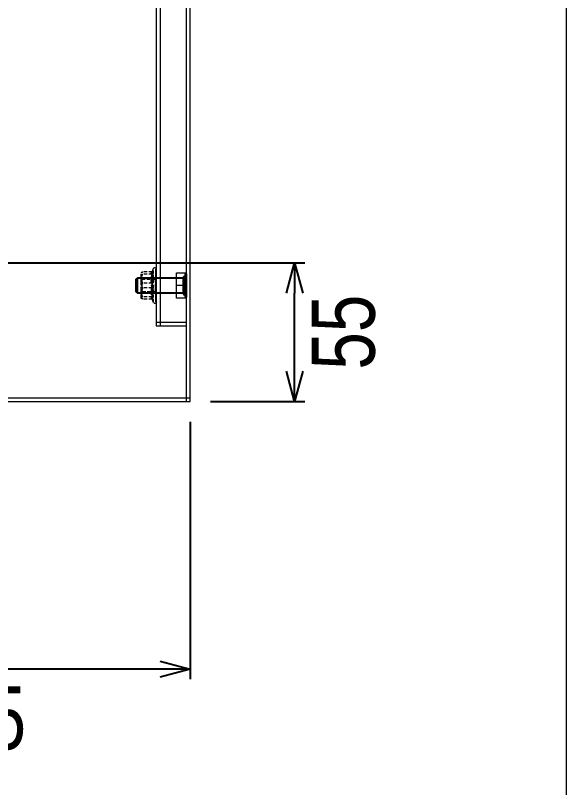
# Model space of a CAD drawing. Header units: millimetres. Extents: x 2056 to 4627, y 1370 to 3195.
# Drawn here: x 4371.1 to 4589.9, y 2259.6 to 2565.9 of the extents above; entities that cross this region are included whole.
import ezdxf

# ---------------------------------------------------------------- set-up
doc = ezdxf.new("R2010")
doc.units = ezdxf.units.MM
doc.linetypes.add('HIDDEN', pattern=[1.905, 1.27, -0.635])
for name, color, linetype in [('BUSBAR', 3, 'Continuous'), ('FRAME070', 5, 'Continuous'), ('GR1-1', 3, 'Continuous')]:
    doc.layers.add(name, color=color, linetype=linetype)
doc.styles.add('TAMCO', font='cordia.shx', dxfattribs={"width": 0.8, "height": 25})
doc.dimstyles.new('TAMCO', dxfattribs={"dimtxt": 25, "dimasz": 12, "dimexe": 4, "dimexo": 8, "dimgap": 7, "dimtad": 2, "dimdec": 1, "dimdsep": 46, "dimtxsty": 'TAMCO', "dimblk": 'OPEN30', "dimcen": 2.5, "dimclrd": 4, "dimclre": 4, "dimclrt": 3, "dimadec": 0, "dimazin": 0, "dimtfac": 1, "dimtdec": 1, "dimtmove": 0, "dimatfit": 3, "dimldrblk": 'OPEN30', "dimfxl": 1, "dimarcsym": 0})

# ---------------------------------------------------------------- blocks, each defined once
blk = doc.blocks.new('A$C310157CF')
at = {"color": 7, "linetype": 'HIDDEN', "lineweight": 0}
for p, q in [((-5.41, 1.72), (-5.41, 5.4)), ((-3.18, 6), (-5, 6)), ((-4.46, 1.72), (-4.46, 5.4)), ((1.76, 6), (-3.18, 6)), ((2.5, 5.65), (-2.5, 5.65)), ((-0.95, 1.72), (-0.95, 5.4)), ((0.95, 1.72), (0.95, 5.4)), ((4.93, 6), (1.76, 6)), ((4.46, 1.72), (4.46, 5.4)), ((5.41, 1.72), (5.41, 5.4)), ((6.71, 1.1), (-6.72, 1.1)), ((-2.5, 0.38), (0.88, 0.38)), ((0.88, 0.38), (2.5, 0.38))]:
    blk.add_line(p, q, dxfattribs=at)
blk.add_line((6.53, 0), (-6.53, 0))
for centre, start, end in [((-6.53, 0.57), 110, 270), ((6.53, 0.57), 270, 70)]:
    blk.add_arc(centre, 0.567, start, end, dxfattribs=at)
for points, knots in [([(-3.18, 6), (-3.79, 5.92), (-4.55, 5.82), (-5.26, 5.47), (-5.41, 5.4)], [0, 0, 0, 0, 0.801462, 1, 1, 1, 1]), ([(-5.41, 5.4), (-5.27, 5.68), (-5.11, 5.99), (-4.95, 6), (-4.93, 6)], [0, 0, 0, 0, 0.896037, 1, 1, 1, 1]), ([(-1.76, 6), (-1.89, 6), (-2.78, 5.98), (-3.7, 5.71), (-4.43, 5.41), (-4.46, 5.4)], [0, 0, 0, 0, 0.148486, 0.965571, 1, 1, 1, 1]), ([(-0.95, 5.4), (-1.6, 5.68), (-2.34, 5.99), (-3.1, 6), (-3.18, 6)], [0, 0, 0, 0, 0.896037, 1, 1, 1, 1]), ([(0.95, 5.4), (0.72, 5.49), (-0.15, 5.84), (-1.07, 5.93), (-1.76, 6)], [0, 0, 0, 0, 0.263253, 1, 1, 1, 1]), ([(1.76, 6), (1.62, 6), (0.73, 5.98), (-0.18, 5.71), (-0.92, 5.41), (-0.95, 5.4)], [0, 0, 0, 0, 0.148486, 0.965571, 1, 1, 1, 1]), ([(0.95, 5.4), (1.6, 5.68), (2.34, 5.99), (3.1, 6), (3.18, 6)], [0, 0, 0, 0, 0.896035, 1, 1, 1, 1]), ([(4.46, 5.4), (4.23, 5.49), (3.36, 5.84), (2.44, 5.93), (1.76, 6)], [0, 0, 0, 0, 0.263254, 1, 1, 1, 1]), ([(3.18, 6), (3.79, 5.92), (4.55, 5.82), (5.26, 5.47), (5.41, 5.4)], [0, 0, 0, 0, 0.801465, 1, 1, 1, 1]), ([(4.93, 6), (4.8, 5.92), (4.64, 5.82), (4.49, 5.47), (4.46, 5.4)], [0, 0, 0, 0, 0.801461, 1, 1, 1, 1]), ([(5.41, 5.4), (5.27, 5.68), (5.11, 5.99), (4.95, 6), (4.93, 6)], [0, 0, 0, 0, 0.896037, 1, 1, 1, 1]), ([(-5.68, 1.34), (-5.68, 1.34), (-5.64, 1.36), (-5.56, 1.4), (-5.48, 1.49), (-5.42, 1.6), (-5.41, 1.68), (-5.41, 1.72)], [0, 0, 0, 0, 0.007907, 0.267532, 0.528602, 0.763814, 1, 1, 1, 1]), ([(-1, 1.34), (-1.18, 1.38), (-2.09, 1.59), (-3.66, 1.74), (-5.04, 1.47), (-5.68, 1.34)], [0, 0, 0, 0, 0.118083, 0.592258, 1, 1, 1, 1]), ([(-5.49, 1.48), (-5.35, 1.57), (-5.07, 1.74), (-4.81, 1.47), (-4.68, 1.34)], [0, 0, 0, 0, 0.500552, 1, 1, 1, 1]), ([(-5.41, 1.72), (-4.67, 1.85), (-3.19, 2.11), (-1.7, 1.85), (-0.95, 1.72)], [0, 0, 0, 0, 0.492149, 1, 1, 1, 1]), ([(-4.46, 1.72), (-4.61, 1.85), (-4.93, 2.11), (-5.25, 1.85), (-5.41, 1.72)], [0, 0, 0, 0, 0.492148, 1, 1, 1, 1]), ([(-4.46, 1.72), (-4.46, 1.68), (-4.47, 1.6), (-4.52, 1.49), (-4.59, 1.4), (-4.65, 1.36), (-4.68, 1.34), (-4.68, 1.34)], [0, 0, 0, 0, 0.236185, 0.471405, 0.732466, 0.992087, 1, 1, 1, 1]), ([(-4.68, 1.34), (-4.46, 1.38), (-3.35, 1.59), (-1.43, 1.74), (0.23, 1.47), (1, 1.34)], [0, 0, 0, 0, 0.118083, 0.592258, 1, 1, 1, 1]), ([(0.95, 1.72), (0.06, 1.85), (-1.74, 2.11), (-3.54, 1.85), (-4.46, 1.72)], [0, 0, 0, 0, 0.492148, 1, 1, 1, 1]), ([(-1, 1.34), (-0.99, 1.34), (-0.99, 1.36), (-0.97, 1.4), (-0.96, 1.49), (-0.95, 1.6), (-0.95, 1.68), (-0.95, 1.72)], [0, 0, 0, 0, 0.007908, 0.267532, 0.528599, 0.763814, 1, 1, 1, 1]), ([(4.68, 1.34), (4.46, 1.38), (3.35, 1.59), (1.43, 1.74), (-0.23, 1.47), (-1, 1.34)], [0, 0, 0, 0, 0.118084, 0.592258, 1, 1, 1, 1]), ([(-0.95, 1.72), (-0.06, 1.85), (1.74, 2.11), (3.54, 1.85), (4.46, 1.72)], [0, 0, 0, 0, 0.492149, 1, 1, 1, 1]), ([(5.41, 1.72), (4.67, 1.85), (3.19, 2.11), (1.7, 1.85), (0.95, 1.72)], [0, 0, 0, 0, 0.492147, 1, 1, 1, 1]), ([(0.95, 1.72), (0.95, 1.68), (0.95, 1.6), (0.96, 1.49), (0.97, 1.4), (0.99, 1.36), (0.99, 1.34), (1, 1.34)], [0, 0, 0, 0, 0.236186, 0.471401, 0.732468, 0.992092, 1, 1, 1, 1]), ([(1, 1.34), (1.18, 1.38), (2.09, 1.59), (3.66, 1.74), (5.04, 1.47), (5.68, 1.34)], [0, 0, 0, 0, 0.118083, 0.592257, 1, 1, 1, 1]), ([(4.46, 1.72), (4.61, 1.85), (4.93, 2.11), (5.25, 1.85), (5.41, 1.72)], [0, 0, 0, 0, 0.492148, 1, 1, 1, 1]), ([(4.68, 1.34), (4.68, 1.34), (4.65, 1.36), (4.59, 1.4), (4.52, 1.49), (4.47, 1.6), (4.46, 1.68), (4.46, 1.72)], [0, 0, 0, 0, 0.007913, 0.267525, 0.5286, 0.763814, 1, 1, 1, 1]), ([(5.68, 1.34), (5.64, 1.38), (5.43, 1.59), (5.09, 1.74), (4.81, 1.47), (4.68, 1.34)], [0, 0, 0, 0, 0.118084, 0.592259, 1, 1, 1, 1]), ([(5.3, 1.62), (5.3, 1.62), (5.32, 1.63), (5.39, 1.6), (5.49, 1.47), (5.51, 1.45)], [0, 0, 0, 0, 0.006763, 0.854115, 1, 1, 1, 1]), ([(5.41, 1.72), (5.41, 1.68), (5.42, 1.6), (5.48, 1.49), (5.56, 1.4), (5.64, 1.36), (5.68, 1.34), (5.68, 1.34)], [0, 0, 0, 0, 0.236186, 0.471402, 0.732454, 0.992093, 1, 1, 1, 1])]:
    blk.add_open_spline(points, degree=3, knots=knots, dxfattribs=at)
for points in [[(-3, 6), (-2.5, 5.65)], [(-2.5, 5.65), (-2.5, 0.38)], [(2.5, 5.65), (3, 6)], [(2.5, 0.38), (2.5, 5.65)], [(-5.34, 1.61), (-6.73, 1.1)], [(-5.52, 1.43), (-5.48, 1.47)], [(-5.35, 1.6), (-5.33, 1.6)], [(-2.5, 0.38), (-3, 0.03)], [(-3, 0.03), (-3, 0)], [(3, 0.03), (2.5, 0.38)], [(3, 0), (3, 0.03)], [(6.73, 1.1), (5.34, 1.61)], [(5.51, 1.45), (5.52, 1.43)]]:
    blk.add_open_spline(points, degree=1, dxfattribs=at)
blk = doc.blocks.new('A$C1D0F77C0')
for p, q in [((2.41, 0), (-2.41, 0)), ((0.75, -0.59), (-3, -0.59)), ((3, -0.59), (0.75, -0.59))]:
    blk.add_line(p, q)
at = {"color": 0, "linetype": 'ByBlock', "lineweight": -2}
for p, q in [((0.96, -19.4), (-3.8, -19.4)), ((3.8, -19.99), (-3.8, -19.99)), ((-3.35, -18.8), (-3.37, -18.8)), ((-3.34, -19.18), (-3.37, -19.18)), ((-3.34, -18.8), (-3.35, -18.8)), ((-3.35, -19.4), (-3.35, -19.18)), ((-3.14, -18.8), (-3.34, -18.8)), ((-3.34, -19.18), (-3.14, -19.18)), ((-3.34, -19.4), (-3.34, -19.18)), ((-3.33, -19.4), (-3.33, -19.18)), ((-3.33, -19.4), (-3.33, -19.18)), ((-2.78, -18.8), (-3.14, -18.8)), ((-3.14, -19.4), (-3.14, -19.18)), ((-2.66, -19.18), (-3.14, -19.18)), ((-3.13, -19.4), (-3.13, -19.18)), ((-3.12, -19.4), (-3.12, -19.18)), ((-3.06, -19.4), (-3.06, -19.18)), ((-2.98, -19.18), (-2.98, -18.8)), ((-2.98, -19.18), (-2.98, -18.8)), ((-2.97, -19.18), (-2.97, -18.8)), ((-2.96, -19.18), (-2.96, -18.8)), ((-2.8, -19.18), (-2.8, -18.8)), ((-2.78, -19.18), (-2.78, -18.8)), ((-2.76, -19.18), (-2.76, -18.8)), ((-2.66, -18.8), (-2.75, -18.8)), ((-2.75, -19.4), (-2.75, -19.18)), ((-2.74, -19.18), (-2.74, -18.8)), ((-2.11, -18.8), (-2.66, -18.8)), ((-2.66, -19.18), (-2.39, -19.18)), ((-2.66, -19.4), (-2.66, -19.18)), ((-2.65, -19.4), (-2.65, -19.18)), ((-2.63, -19.4), (-2.63, -19.18)), ((-2.43, -19.18), (-2.43, -18.8)), ((-2.39, -19.18), (-2.39, -18.8)), ((-2.08, -19.18), (-2.39, -19.18)), ((-2.37, -19.18), (-2.37, -18.8)), ((-2.33, -19.18), (-2.33, -18.8)), ((-1.84, -18.8), (-2.11, -18.8)), ((-2.11, -19.4), (-2.11, -19.18)), ((-1.27, -19.18), (-2.11, -19.18)), ((-2.08, -19.4), (-2.08, -19.18)), ((-2.07, -19.4), (-2.07, -19.18)), ((-1.94, -19.4), (-1.94, -19.18)), ((-1.89, -18.8), (-1.81, -18.8)), ((-1.89, -19.18), (-1.89, -18.8)), ((-1.84, -19.18), (-1.84, -18.8)), ((-1.81, -19.18), (-1.81, -18.8)), ((-1.42, -18.8), (-1.76, -18.8)), ((-1.76, -19.18), (-1.76, -18.8)), ((-1.27, -18.8), (-1.42, -18.8)), ((-1.42, -19.4), (-1.42, -19.18)), ((-0.51, -18.8), (-1.27, -18.8)), ((-1.27, -19.18), (-1.17, -19.18)), ((-1.27, -19.4), (-1.27, -19.18)), ((-1.25, -19.4), (-1.25, -19.18)), ((-1.22, -19.18), (-1.22, -18.8)), ((-1.22, -19.4), (-1.22, -19.18)), ((-1.17, -19.18), (-1.17, -18.8)), ((-1.13, -19.18), (-1.13, -18.8)), ((-1.07, -19.18), (-1.07, -18.8)), ((-0.48, -19.18), (-1.07, -19.18)), ((-0.41, -18.8), (-0.51, -18.8)), ((-0.51, -19.4), (-0.51, -19.18)), ((0.46, -19.18), (-0.51, -19.18)), ((-0.48, -19.4), (-0.48, -19.18)), ((-0.47, -18.8), (-0.37, -18.8)), ((-0.47, -19.18), (-0.47, -18.8)), ((-0.46, -19.4), (-0.46, -19.18)), ((-0.41, -19.18), (-0.41, -18.8)), ((0.3, -18.8), (-0.41, -18.8)), ((-0.37, -19.18), (-0.37, -18.8)), ((-0.31, -19.18), (-0.31, -18.8)), ((-0.3, -19.4), (-0.3, -19.18)), ((0.31, -18.8), (0.3, -18.8)), ((0.3, -18.8), (0.37, -18.8)), ((0.3, -19.4), (0.3, -19.18)), ((0.31, -19.18), (0.31, -18.8)), ((0.37, -19.18), (0.37, -18.8)), ((0.46, -18.8), (0.37, -18.8)), ((0.41, -19.18), (0.41, -18.8)), ((1.22, -18.8), (0.46, -18.8)), ((0.46, -19.4), (0.46, -19.18)), ((0.46, -19.18), (0.51, -19.18)), ((0.47, -19.18), (0.47, -18.8)), ((1.13, -19.18), (0.48, -19.18)), ((0.48, -19.4), (0.48, -19.18)), ((0.51, -19.4), (0.51, -19.18)), ((3.8, -19.4), (0.96, -19.4)), ((1.07, -19.18), (1.07, -18.8)), ((1.13, -19.18), (1.13, -18.8)), ((1.13, -19.18), (1.22, -19.18)), ((1.17, -19.18), (1.17, -18.8)), ((1.27, -18.8), (1.22, -18.8)), ((1.22, -19.18), (1.22, -18.8)), ((2.07, -19.18), (1.22, -19.18)), ((1.22, -19.4), (1.22, -19.18)), ((1.76, -18.8), (1.25, -18.8)), ((1.25, -19.4), (1.25, -19.18)), ((1.27, -19.4), (1.27, -19.18)), ((1.42, -19.4), (1.42, -19.18)), ((1.76, -19.18), (1.76, -18.8)), ((1.81, -19.18), (1.81, -18.8)), ((2.07, -18.8), (1.81, -18.8)), ((1.84, -19.18), (1.84, -18.8)), ((1.89, -19.18), (1.89, -18.8)), ((1.94, -19.4), (1.94, -19.18)), ((2.63, -18.8), (2.07, -18.8)), ((2.07, -19.4), (2.07, -19.18)), ((2.07, -19.18), (2.11, -19.18)), ((2.37, -19.18), (2.08, -19.18)), ((2.08, -19.4), (2.08, -19.18)), ((2.11, -19.4), (2.11, -19.18)), ((2.33, -19.18), (2.33, -18.8)), ((2.37, -19.18), (2.37, -18.8)), ((2.37, -19.18), (2.63, -19.18)), ((2.39, -19.18), (2.39, -18.8)), ((2.43, -19.18), (2.43, -18.8)), ((2.66, -18.8), (2.63, -18.8)), ((3.12, -19.18), (2.63, -19.18)), ((2.63, -19.4), (2.63, -19.18)), ((2.76, -18.8), (2.65, -18.8)), ((2.65, -19.4), (2.65, -19.18)), ((2.66, -19.4), (2.66, -19.18)), ((2.74, -19.18), (2.74, -18.8)), ((2.75, -19.4), (2.75, -19.18)), ((2.76, -19.18), (2.76, -18.8)), ((3.12, -18.8), (2.76, -18.8)), ((2.78, -19.18), (2.78, -18.8)), ((2.8, -19.18), (2.8, -18.8)), ((2.96, -19.18), (2.96, -18.8)), ((2.97, -19.18), (2.97, -18.8)), ((2.98, -19.18), (2.98, -18.8)), ((2.98, -19.18), (2.98, -18.8)), ((3.06, -19.4), (3.06, -19.18)), ((3.33, -18.8), (3.12, -18.8)), ((3.12, -19.4), (3.12, -19.18)), ((3.12, -19.18), (3.33, -19.18)), ((3.13, -19.4), (3.13, -19.18)), ((3.14, -19.4), (3.14, -19.18)), ((3.34, -18.8), (3.33, -18.8)), ((3.37, -19.18), (3.33, -19.18)), ((3.33, -19.4), (3.33, -19.18)), ((3.33, -19.4), (3.33, -19.18)), ((3.34, -19.4), (3.34, -19.18)), ((3.35, -18.8), (3.37, -18.8)), ((3.35, -19.4), (3.35, -19.18))]:
    blk.add_line(p, q, dxfattribs=at)
for centre, start, end in [((-3.8, -19.7), 90, 270), ((3.8, -19.7), 270, 90)]:
    blk.add_arc(centre, 0.297, start, end, dxfattribs=at)
for points in [[(-2.41, 0), (-3, -0.59)], [(3, -0.59), (2.41, 0)], [(-3, -0.59), (-3, -19.18)], [(3, -19.18), (3, -0.59)]]:
    blk.add_open_spline(points, degree=1)
for points in [[(-3.8, -19.99), (-3.8, -20)], [(-3.37, -18.8), (-3.74, -19.4)], [(-3.37, -19.18), (-3.37, -19.4)], [(3.74, -19.4), (3.37, -18.8)], [(3.37, -19.4), (3.37, -19.18)], [(3.8, -20), (3.8, -19.99)]]:
    blk.add_open_spline(points, degree=1, dxfattribs=at)
for points, knots in [([(-3.35, -18.8), (-3.42, -18.91), (-3.55, -19.11), (-3.67, -19.31), (-3.72, -19.4)], [0, 0, 0, 0, 0.559493, 1, 1, 1, 1]), ([(-3.7, -19.4), (-3.65, -19.31), (-3.53, -19.11), (-3.4, -18.91), (-3.33, -18.8)], [0, 0, 0, 0, 0.440507, 1, 1, 1, 1]), ([(-3.69, -19.4), (-3.58, -19.21), (-3.46, -19.01), (-3.34, -18.81), (-3.34, -18.8)], [0, 0, 0, 0, 0.950163, 1, 1, 1, 1]), ([(-3.33, -18.8), (-3.4, -18.93), (-3.52, -19.13), (-3.64, -19.33), (-3.68, -19.4)], [0, 0, 0, 0, 0.625372, 1, 1, 1, 1]), ([(-3.14, -18.8), (-3.14, -18.81), (-3.26, -19.01), (-3.38, -19.21), (-3.5, -19.4)], [0, 0, 0, 0, 0.049832, 1, 1, 1, 1]), ([(-3.48, -19.4), (-3.43, -19.33), (-3.31, -19.13), (-3.19, -18.93), (-3.12, -18.8)], [0, 0, 0, 0, 0.374629, 1, 1, 1, 1]), ([(-3.45, -19.4), (-3.41, -19.33), (-3.3, -19.13), (-3.19, -18.93), (-3.13, -18.8)], [0, 0, 0, 0, 0.374627, 1, 1, 1, 1]), ([(-3.06, -18.8), (-3.12, -18.93), (-3.23, -19.13), (-3.33, -19.33), (-3.37, -19.4)], [0, 0, 0, 0, 0.625372, 1, 1, 1, 1]), ([(-2.75, -18.8), (-2.82, -18.93), (-2.93, -19.13), (-3.04, -19.33), (-3.08, -19.4)], [0, 0, 0, 0, 0.625373, 1, 1, 1, 1]), ([(-2.96, -19.4), (-2.92, -19.33), (-2.82, -19.13), (-2.71, -18.93), (-2.65, -18.8)], [0, 0, 0, 0, 0.374626, 1, 1, 1, 1]), ([(-2.92, -19.4), (-2.89, -19.33), (-2.8, -19.13), (-2.71, -18.93), (-2.66, -18.8)], [0, 0, 0, 0, 0.374627, 1, 1, 1, 1]), ([(-2.63, -18.8), (-2.68, -18.93), (-2.77, -19.13), (-2.85, -19.33), (-2.89, -19.4)], [0, 0, 0, 0, 0.625374, 1, 1, 1, 1]), ([(-2.11, -18.8), (-2.16, -18.93), (-2.25, -19.13), (-2.34, -19.33), (-2.37, -19.4)], [0, 0, 0, 0, 0.625373, 1, 1, 1, 1]), ([(-2.33, -19.4), (-2.3, -19.33), (-2.21, -19.13), (-2.12, -18.93), (-2.07, -18.8)], [0, 0, 0, 0, 0.374627, 1, 1, 1, 1]), ([(-2.28, -19.4), (-2.25, -19.33), (-2.19, -19.13), (-2.12, -18.93), (-2.08, -18.8)], [0, 0, 0, 0, 0.374628, 1, 1, 1, 1]), ([(-1.94, -18.8), (-1.98, -18.93), (-2.03, -19.13), (-2.09, -19.33), (-2.11, -19.4)], [0, 0, 0, 0, 0.625373, 1, 1, 1, 1]), ([(-1.42, -18.8), (-1.46, -18.93), (-1.52, -19.13), (-1.58, -19.33), (-1.61, -19.4)], [0, 0, 0, 0, 0.625375, 1, 1, 1, 1]), ([(-1.43, -19.4), (-1.4, -19.33), (-1.35, -19.13), (-1.29, -18.93), (-1.25, -18.8)], [0, 0, 0, 0, 0.374626, 1, 1, 1, 1]), ([(-1.37, -19.4), (-1.35, -19.33), (-1.32, -19.13), (-1.29, -18.93), (-1.27, -18.8)], [0, 0, 0, 0, 0.374623, 1, 1, 1, 1]), ([(-1.22, -18.8), (-1.24, -18.91), (-1.27, -19.11), (-1.3, -19.31), (-1.31, -19.4)], [0, 0, 0, 0, 0.559496, 1, 1, 1, 1]), ([(-0.51, -18.8), (-0.53, -18.93), (-0.57, -19.13), (-0.6, -19.33), (-0.61, -19.4)], [0, 0, 0, 0, 0.625376, 1, 1, 1, 1]), ([(-0.56, -19.4), (-0.54, -19.31), (-0.51, -19.11), (-0.48, -18.91), (-0.46, -18.8)], [0, 0, 0, 0, 0.440504, 1, 1, 1, 1]), ([(-0.49, -19.4), (-0.49, -19.21), (-0.48, -19.01), (-0.48, -18.81), (-0.48, -18.8)], [0, 0, 0, 0, 0.950166, 1, 1, 1, 1]), ([(-0.3, -18.8), (-0.3, -18.91), (-0.3, -19.11), (-0.29, -19.31), (-0.29, -19.4)], [0, 0, 0, 0, 0.559496, 1, 1, 1, 1]), ([(0.3, -18.8), (0.3, -18.81), (0.3, -19.01), (0.3, -19.21), (0.29, -19.4)], [0, 0, 0, 0, 0.049834, 1, 1, 1, 1]), ([(0.56, -19.4), (0.53, -19.21), (0.49, -19.01), (0.46, -18.81), (0.46, -18.8)], [0, 0, 0, 0, 0.950161, 1, 1, 1, 1]), ([(0.49, -19.4), (0.49, -19.31), (0.49, -19.11), (0.48, -18.91), (0.48, -18.8)], [0, 0, 0, 0, 0.440504, 1, 1, 1, 1]), ([(0.51, -18.8), (0.53, -18.93), (0.57, -19.13), (0.6, -19.33), (0.61, -19.4)], [0, 0, 0, 0, 0.625377, 1, 1, 1, 1]), ([(1.22, -18.8), (1.22, -18.81), (1.25, -19.01), (1.28, -19.21), (1.31, -19.4)], [0, 0, 0, 0, 0.049837, 1, 1, 1, 1]), ([(1.43, -19.4), (1.4, -19.33), (1.35, -19.13), (1.29, -18.93), (1.25, -18.8)], [0, 0, 0, 0, 0.374627, 1, 1, 1, 1]), ([(1.37, -19.4), (1.35, -19.33), (1.32, -19.13), (1.29, -18.93), (1.27, -18.8)], [0, 0, 0, 0, 0.374623, 1, 1, 1, 1]), ([(1.42, -18.8), (1.46, -18.93), (1.52, -19.13), (1.58, -19.33), (1.61, -19.4)], [0, 0, 0, 0, 0.625378, 1, 1, 1, 1]), ([(1.94, -18.8), (1.98, -18.93), (2.03, -19.13), (2.09, -19.33), (2.11, -19.4)], [0, 0, 0, 0, 0.625373, 1, 1, 1, 1]), ([(2.33, -19.4), (2.3, -19.33), (2.21, -19.13), (2.12, -18.93), (2.07, -18.8)], [0, 0, 0, 0, 0.374627, 1, 1, 1, 1]), ([(2.28, -19.4), (2.25, -19.33), (2.19, -19.13), (2.12, -18.93), (2.08, -18.8)], [0, 0, 0, 0, 0.374625, 1, 1, 1, 1]), ([(2.11, -18.8), (2.16, -18.93), (2.25, -19.13), (2.34, -19.33), (2.37, -19.4)], [0, 0, 0, 0, 0.625373, 1, 1, 1, 1]), ([(2.63, -18.8), (2.68, -18.93), (2.77, -19.13), (2.85, -19.33), (2.89, -19.4)], [0, 0, 0, 0, 0.625373, 1, 1, 1, 1]), ([(2.96, -19.4), (2.92, -19.33), (2.82, -19.13), (2.71, -18.93), (2.65, -18.8)], [0, 0, 0, 0, 0.374628, 1, 1, 1, 1]), ([(2.92, -19.4), (2.89, -19.33), (2.8, -19.13), (2.71, -18.93), (2.66, -18.8)], [0, 0, 0, 0, 0.374623, 1, 1, 1, 1]), ([(2.75, -18.8), (2.82, -18.93), (2.93, -19.13), (3.04, -19.33), (3.08, -19.4)], [0, 0, 0, 0, 0.625376, 1, 1, 1, 1]), ([(3.06, -18.8), (3.12, -18.93), (3.23, -19.13), (3.33, -19.33), (3.37, -19.4)], [0, 0, 0, 0, 0.625374, 1, 1, 1, 1]), ([(3.48, -19.4), (3.43, -19.33), (3.31, -19.13), (3.19, -18.93), (3.12, -18.8)], [0, 0, 0, 0, 0.374626, 1, 1, 1, 1]), ([(3.45, -19.4), (3.41, -19.33), (3.3, -19.13), (3.19, -18.93), (3.13, -18.8)], [0, 0, 0, 0, 0.374629, 1, 1, 1, 1]), ([(3.14, -18.8), (3.21, -18.91), (3.32, -19.11), (3.44, -19.31), (3.5, -19.4)], [0, 0, 0, 0, 0.559499, 1, 1, 1, 1]), ([(3.33, -18.8), (3.4, -18.93), (3.52, -19.13), (3.64, -19.33), (3.68, -19.4)], [0, 0, 0, 0, 0.625375, 1, 1, 1, 1]), ([(3.7, -19.4), (3.59, -19.21), (3.46, -19.01), (3.34, -18.81), (3.33, -18.8)], [0, 0, 0, 0, 0.950171, 1, 1, 1, 1]), ([(3.69, -19.4), (3.64, -19.31), (3.52, -19.11), (3.4, -18.91), (3.34, -18.8)], [0, 0, 0, 0, 0.440507, 1, 1, 1, 1]), ([(3.35, -18.8), (3.36, -18.81), (3.48, -19.01), (3.61, -19.21), (3.72, -19.4)], [0, 0, 0, 0, 0.049829, 1, 1, 1, 1])]:
    blk.add_open_spline(points, degree=3, knots=knots, dxfattribs=at)
blk = doc.blocks.new('A$C1F43471B')
at = {"rotation": 90}
for name, p in [('A$C310157CF', (-11.99, 0)), ('A$C1D0F77C0', (-19.99, 0))]:
    blk.add_blockref(name, p, dxfattribs=at)
blk = doc.blocks.new('_Open30')
at = {"color": 0, "linetype": 'ByBlock', "lineweight": -2}
for p, q in [((-1, 0.268), (0, 0)), ((0, 0), (-1, -0.268)), ((0, 0), (-1, 0))]:
    blk.add_line(p, q, dxfattribs=at)
blk = doc.blocks.new('*D52')
at = {"layer": 'BUSBAR', "color": 4, "lineweight": -2}
for p, q in [((4265.54, 2404.74), (4265.54, 2302.59)), ((4440.54, 2404.74), (4440.54, 2302.59)), ((4428.54, 2306.59), (4277.54, 2306.59))]:
    blk.add_line(p, q, dxfattribs=at)
at = {"layer": 'DEFPOINTS', "color": 0}
for p in [(4265.54, 2412.74), (4440.54, 2412.74), (4265.54, 2306.59)]:
    blk.add_point(p, dxfattribs=at)
at = {"layer": 'BUSBAR', "color": 4, "lineweight": -2, "xscale": 12, "yscale": 12, "zscale": 12, "rotation": 180}
blk.add_blockref('_Open30', (4265.54, 2306.59), dxfattribs=at)
at = {"layer": 'BUSBAR', "color": 4, "lineweight": -2, "xscale": 12, "yscale": 12, "zscale": 12}
blk.add_blockref('_Open30', (4440.54, 2306.59), dxfattribs=at)
at = {"layer": 'BUSBAR', "color": 3, "lineweight": 9, "insert": (4353.04, 2287.09), "char_height": 25, "attachment_point": 5, "style": 'TAMCO'}
blk.add_mtext('175', dxfattribs=at)
blk = doc.blocks.new('*D54')
at = {"layer": 'BUSBAR', "color": 4, "lineweight": -2}
for p, q in [((4303.54, 2467.74), (4485.98, 2467.74)), ((4481.98, 2424.74), (4481.98, 2455.74)), ((4448.54, 2412.74), (4485.98, 2412.74))]:
    blk.add_line(p, q, dxfattribs=at)
at = {"layer": 'DEFPOINTS', "color": 0}
for p in [(4295.54, 2467.74), (4481.98, 2467.74), (4440.54, 2412.74)]:
    blk.add_point(p, dxfattribs=at)
at = {"layer": 'BUSBAR', "color": 4, "lineweight": -2, "xscale": 12, "yscale": 12, "zscale": 12}
for p, rotation in [((4481.98, 2467.74), 90), ((4481.98, 2412.74), 270)]:
    blk.add_blockref('_Open30', p, dxfattribs=dict(at, rotation=rotation))
at = {"layer": 'BUSBAR', "color": 3, "lineweight": 9, "insert": (4501.48, 2440.24), "char_height": 25, "attachment_point": 5, "rotation": 90, "style": 'TAMCO'}
blk.add_mtext('55', dxfattribs=at)

msp = doc.modelspace()

# ---------------------------------------------------------------- linework, layer by layer
at = {"lineweight": 9}
for p, q in [((4427.04, 2797.74), (4427.04, 2442.74)), ((4428.54, 2797.74), (4428.54, 2442.74)), ((4427.04, 2444.24), (4439.04, 2444.24)), ((4427.04, 2442.74), (4439.04, 2442.74)), ((4265.54, 2414.24), (4440.54, 2414.24)), ((4265.54, 2412.74), (4440.54, 2412.74))]:
    msp.add_line(p, q, dxfattribs=at)
at = {"color": 0, "lineweight": 9}
for p, q in [((4435.04, 2453.74), (4435.04, 2463.74)), ((4435.04, 2463.74), (4438.66, 2463.74)), ((4438.66, 2463.74), (4439.04, 2463.36)), ((4439.04, 2463.36), (4439.04, 2454.12)), ((4439.04, 2462.54), (4439.04, 2454.94)), ((4439.04, 2458.74), (4435.04, 2458.74)), ((4438.66, 2453.74), (4435.04, 2453.74)), ((4438.66, 2453.74), (4439.04, 2454.12))]:
    msp.add_line(p, q, dxfattribs=at)
at = {"color": 7, "linetype": 'HIDDEN', "lineweight": 9}
for points, degree in [([(4438.44, 2463.2), (4438.52, 2463.38), (4438.59, 2463.56), (4438.66, 2463.74)], 3), ([(4439.05, 2462.54), (4439.04, 2462.54)], 1), ([(4438.44, 2454.28), (4438.52, 2454.1), (4438.59, 2453.92), (4438.66, 2453.74)], 3), ([(4439.04, 2454.94), (4439.05, 2454.94)], 1)]:
    msp.add_open_spline(points, degree=degree, dxfattribs=at)
for points, knots in [([(4438.44, 2463.2), (4438.72, 2462.54), (4439.03, 2461.81), (4439.04, 2461.05), (4439.04, 2460.97)], [0, 0, 0, 0, 0.896037, 1, 1, 1, 1]), ([(4438.44, 2458.74), (4438.72, 2459.4), (4439.03, 2460.13), (4439.04, 2460.89), (4439.04, 2460.97)], [0, 0, 0, 0, 0.896037, 1, 1, 1, 1]), ([(4438.44, 2458.74), (4438.53, 2458.51), (4438.88, 2457.65), (4438.97, 2456.72), (4439.04, 2456.04)], [0, 0, 0, 0, 0.263254, 1, 1, 1, 1]), ([(4438.44, 2454.28), (4438.72, 2454.94), (4439.03, 2455.67), (4439.04, 2456.43), (4439.04, 2456.51)], [0, 0, 0, 0, 0.896037, 1, 1, 1, 1])]:
    msp.add_open_spline(points, degree=3, knots=knots, dxfattribs=at)
at = {"layer": 'FRAME070', "lineweight": 9}
for q in [(4589.93, 3159.28), (4589.93, 3159.28), (4589.93, 3130.87), (4589.93, 3130.87)]:
    msp.add_line((4589.93, 1419.5), q, dxfattribs=at)
at = {"layer": 'GR1-1', "color": 0, "linetype": 'Continuous', "lineweight": 9}
for p, q in [((4439.04, 2412.74), (4439.04, 2862.74)), ((4440.54, 2412.74), (4440.54, 2862.74)), ((4265.54, 2414.24), (4440.54, 2414.24))]:
    msp.add_line(p, q, dxfattribs=at)

# ---------------------------------------------------------------- block references
at = {"lineweight": 9, "xscale": -1, "rotation": 180}
msp.add_blockref('A$C1F43471B', (4439.04, 2458.74), dxfattribs=at)

# ---------------------------------------------------------------- dimensions: what is measured, and where the dimension line sits
at = {"layer": 'BUSBAR', "color": 2, "lineweight": 9}
dim = msp.add_linear_dim(base=(4481.98, 2467.74), p1=(4440.54, 2412.74), p2=(4295.54, 2467.74), angle=90, dimstyle='TAMCO', dxfattribs=at)
dim.commit()
dim.dimension.update_dxf_attribs({"geometry": '*D54', "text_midpoint": (4501.48, 2440.24)})
dim = msp.add_linear_dim(base=(4265.54, 2306.59), p1=(4440.54, 2412.74), p2=(4265.54, 2412.74), dimstyle='TAMCO', dxfattribs=at)
dim.commit()
dim.dimension.update_dxf_attribs({"geometry": '*D52', "text_midpoint": (4353.04, 2287.09)})

doc.saveas('drawing.dxf')
